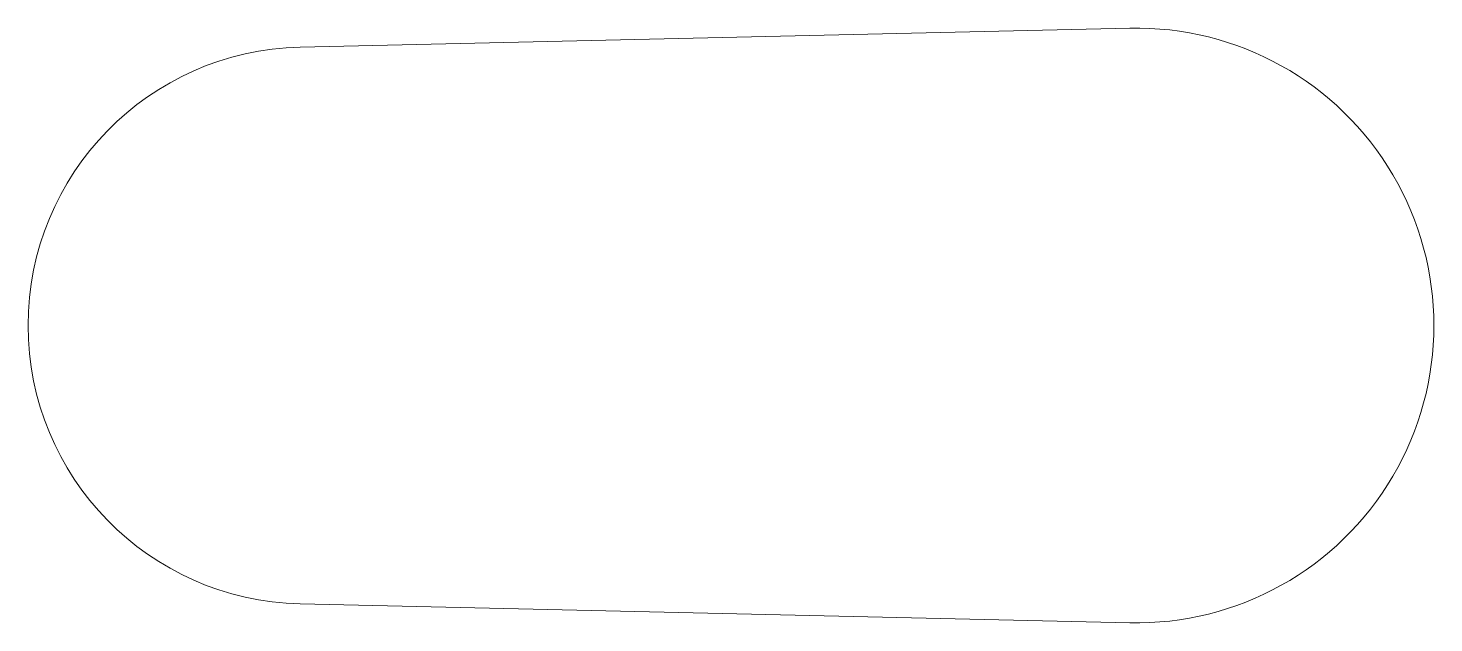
# Model space of a CAD drawing. Header units: millimetres. Extents: x -52 to 208, y -55 to 55.
import ezdxf

# ---------------------------------------------------------------- set-up
doc = ezdxf.new("R2010")
doc.units = ezdxf.units.MM
doc.linetypes.add('K5LT32768', pattern=[0])

msp = doc.modelspace()

# ---------------------------------------------------------------- linework, layer by layer
at = {"color": 7, "linetype": 'K5LT32768', "lineweight": 18}
for p, q in [((152.25, 54.99), (-1.17, 51.49)), ((-1.17, -51.49), (152.25, -54.99))]:
    msp.add_line(p, q, dxfattribs=at)
for centre, radius, start, end in [((153.5, 0), 55, 268.6935, 91.3065), ((0, 0), 51.5, 91.3065, 268.6935)]:
    msp.add_arc(centre, radius, start, end, dxfattribs=at)

doc.saveas('drawing.dxf')
